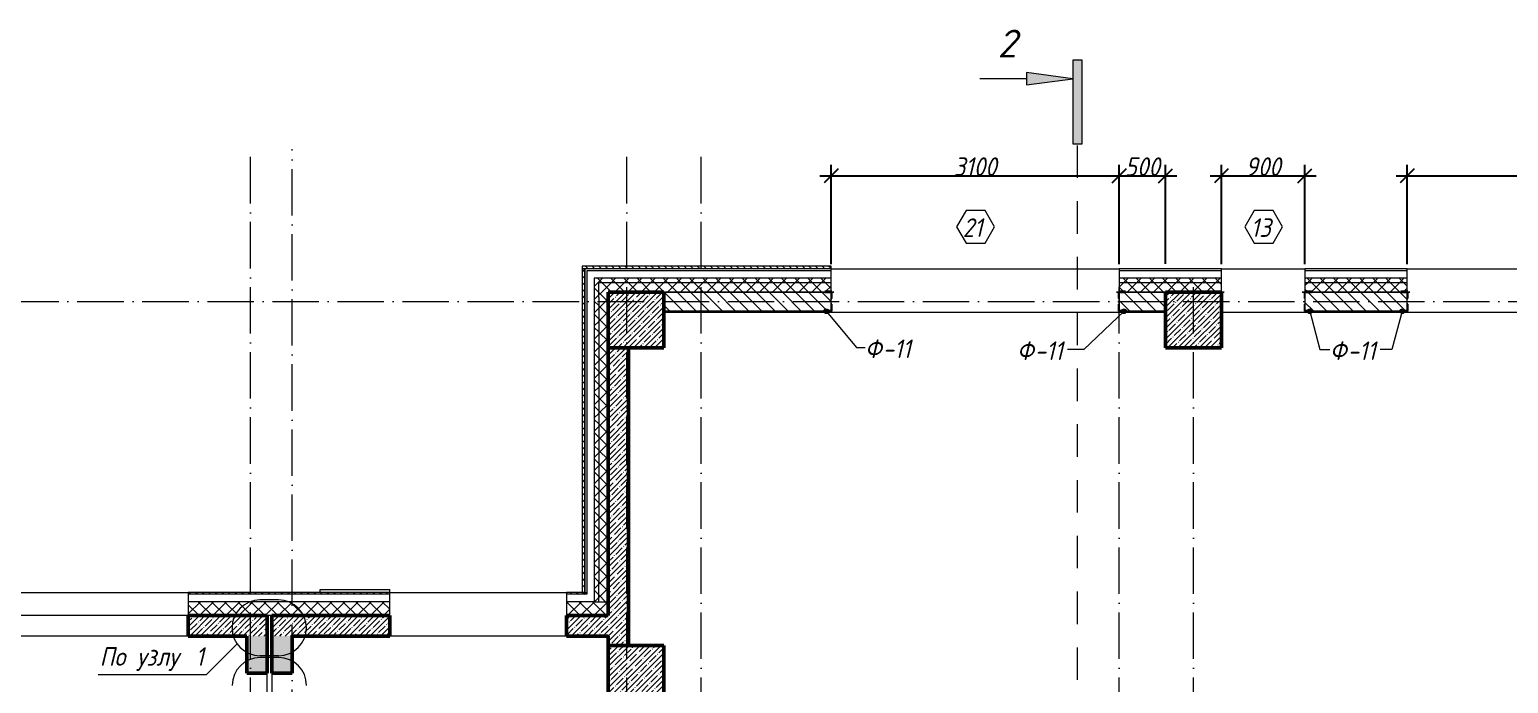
# Model space of a CAD drawing. Header units: millimetres. Extents: x -6064 to 178764, y -5836 to 29924.
# Drawn here: x 35932 to 51850, y 22891 to 29924 of the extents above; entities that cross this region are included whole.
import ezdxf

# ---------------------------------------------------------------- set-up
doc = ezdxf.new("R2010")
doc.units = ezdxf.units.MM
doc.linetypes.add('01 Штриховая _4 мм_', pattern=[600, 350, -250])
doc.linetypes.add('50_200_ШТРИХ_1Т_ш5_п1_п1_', pattern=[700, 500, -100, 0, -100])
doc.layers.add('A-ANNO-DIMS', color=7, linetype='Continuous')
for name, color, linetype, lineweight in [('A-DETL', 7, 'Continuous', 9), ('A-DETL-1', 7, 'Continuous', 50), ('A-DETL-2', 7, 'Continuous', 5), ('A-DETL-GENF-2', 7, 'Continuous', 5), ('A-FLOR', 7, 'Continuous', 9), ('A-GENM-1', 7, 'Continuous', 25), ('A-GENM-IDEN', 7, 'Continuous', 9), ('A-GLAZ-IDEN', 7, 'Continuous', 9), ('A-WALL', 7, 'Continuous', 5), ('A-WALL-3', 7, 'Continuous', 50), ('A-WALL-4', 7, 'Continuous', 9), ('A-WALL-FNSH-1', 7, 'Continuous', 9), ('A-WALL-PATT-1', 7, 'Continuous', 5), ('G-ANNO-SYMB-1', 7, '01 Штриховая _4 мм_', 9), ('G-ANNO-TEXT', 7, 'Continuous', 9), ('I-WALL', 7, 'Continuous', 5), ('I-WALL-1', 7, 'Continuous', 9), ('S-COLS', 7, 'Continuous', 9), ('S-COLS-1', 7, 'Continuous', 5), ('S-COLS-2', 7, 'Continuous', 50), ('Оси-1', 7, '50_200_ШТРИХ_1Т_ш5_п1_п1_', 9)]:
    doc.layers.add(name, color=color, linetype=linetype, lineweight=lineweight)
doc.layers.add('A-WALL-1', color=7, linetype='Continuous', lineweight=13, true_color=0xce0000)
doc.layers.add('A-WALL-PATT-2', color=7, linetype='Continuous', lineweight=5, true_color=0xce0000)
doc.styles.add('ISOCPEUR_I_1', font='isocpeui.ttf', dxfattribs={"height": 300})
doc.styles.add('ISOCPEUR_I_2', font='isocpeui.ttf', dxfattribs={"width": 0.9, "height": 200})
doc.dimstyles.new('ISO-2_0_0_9К_СРЕДНИЙ_2', dxfattribs={"dimscale": 304.8, "dimtxt": 199.196235, "dimasz": 0.492126, "dimexe": 0.393701, "dimexo": 0, "dimgap": 0, "dimtad": 1, "dimdec": 0, "dimzin": 0, "dimdsep": 46, "dimtxsty": 'ISOCPEUR_I_2', "dimblk1": 'OBLIQUE', "dimblk2": 'OBLIQUE', "dimsah": 1, "dimcen": 0.09, "dimdle": 0.393701, "dimazin": 0, "dimtfac": 1, "dimtdec": 4, "dimtix": 1, "dimtmove": 0, "dimatfit": 3, "dimfxl": 1, "dimtvp": 1, "dimtolj": 1, "dimtzin": 0, "dimarcsym": 2})
doc.dimstyles.new('ISO-2_0_0_9К_СРЕДНИЙ_ФОН_1', dxfattribs={"dimscale": 304.8, "dimtxt": 199.196235, "dimasz": 0.492126, "dimexe": 0.393701, "dimexo": 0, "dimgap": 0.164042, "dimtad": 1, "dimdec": 0, "dimdsep": 46, "dimtxsty": 'ISOCPEUR_I_2', "dimblk1": 'OBLIQUE', "dimblk2": 'OBLIQUE', "dimsah": 1, "dimcen": 0.09, "dimdle": 0.393701, "dimazin": 0, "dimtfac": 1, "dimtdec": 4, "dimtix": 1, "dimtmove": 0, "dimatfit": 3, "dimfxl": 1, "dimtvp": 1, "dimtfill": 1, "dimtolj": 1, "dimtzin": 0, "dimarcsym": 2})
pattern_1 = [(45, (0, 0), (-57.02463, 57.02463), []), (45, (57.025, 0), (-57.02463, 57.02463), [100.806, -20.161, 3.353, -16.808])]
pattern_2 = [(135, (0, 0), (-35.35534, -35.35534), [])]
pattern_3 = [(45, (0, 0), (-70.71068, 70.71068), []), (135, (0, 0), (-70.71068, -70.71068), [])]
pattern_4 = [(135, (0, 0), (-70.71068, -70.71068), [])]

# ---------------------------------------------------------------- blocks, each defined once
blk = doc.blocks.new('Колонна_Несущая_Прямоугольное сечение - 600х600-V20-АР1_1_Кладочный план 2 этажа')
at = {"layer": 'S-COLS-1'}
h = blk.add_hatch(dxfattribs=at)
h.set_pattern_fill('FP_30', color=256, style=0, pattern_type=2)
h.set_pattern_definition([(45, (-42460, -23000), (-57.02463, 57.02463), []), (45, (-42402.975, -23000), (-57.02463, 57.02463), [100.806, -20.161, 3.353, -16.808])])
h.paths.add_polyline_path([(-300, -300), (300, -300), (300, 300), (-300, 300)], flags=0)
at = {"layer": 'S-COLS-2'}
for p, q in [((300, 300), (-300, 300)), ((-300, 300), (-300, -300)), ((300, -300), (300, 300)), ((-300, -300), (300, -300))]:
    blk.add_line(p, q, dxfattribs=at)
blk = doc.blocks.new('Фахверк_СКБ_Уголок - Ф-11_200х2500 h-28441216-АР1_1_Кладочный план 2 этажа')
at = {"layer": 'A-GENM-1'}
for p, q in [((200, 156), (125, 156)), ((125, 156), (125, 81)), ((125, 81), (131, 81)), ((131, 19), (125, 19)), ((125, 19), (125, -56)), ((131, 81), (131, 150)), ((131, 150), (200, 150)), ((131, -50), (131, 19)), ((200, 150), (200, 156)), ((125, -56), (200, -56)), ((200, -50), (131, -50)), ((200, -56), (200, -50))]:
    blk.add_line(p, q, dxfattribs=at)
blk = doc.blocks.new('Колонна_Несущая_Прямоугольное сечение - 600х600-30049897-АР1_1_Кладочный план 2 этажа')
at = {"layer": 'S-COLS-1'}
h = blk.add_hatch(dxfattribs=at)
h.set_pattern_fill('FP_65', color=256, style=0, pattern_type=2)
h.set_pattern_definition([(45, (-42460, -26800), (-57.02463, 57.02463), []), (45, (-42402.975, -26800), (-57.02463, 57.02463), [100.806, -20.161, 3.353, -16.808])])
h.paths.add_polyline_path([(-300, -300), (300, -300), (300, 300), (-300, 300), (-300, 73)], flags=0)
at = {"layer": 'S-COLS-2'}
for p, q in [((300, 300), (-300, 300)), ((-300, 300), (-300, -300)), ((300, -300), (300, 300)), ((-300, -300), (300, -300))]:
    blk.add_line(p, q, dxfattribs=at)
blk = doc.blocks.new('Колонна_Несущая_Прямоугольное сечение - 600х600-V79-АР1_1_Кладочный план 2 этажа')
at = {"layer": 'S-COLS-1'}
h = blk.add_hatch(dxfattribs=at)
h.set_pattern_fill('FP_68', color=256, style=0, pattern_type=2)
h.set_pattern_definition([(45, (-48460, -26800), (-57.02463, 57.02463), []), (45, (-48402.975, -26800), (-57.02463, 57.02463), [100.806, -20.161, 3.353, -16.808])])
h.paths.add_polyline_path([(-300, -300), (300, -300), (300, 300), (-300, 300)], flags=0)
at = {"layer": 'S-COLS-2'}
for p, q in [((300, 300), (-300, 300)), ((-300, 300), (-300, -300)), ((300, -300), (300, 300)), ((-300, -300), (300, -300))]:
    blk.add_line(p, q, dxfattribs=at)
blk = doc.blocks.new('Разрез - Заголовок разреза-10218885-АР1_1_Кладочный план 2 этажа')
at = {"layer": 'G-ANNO-SYMB-1'}
for points in [[(0, 0.5), (0, -0.5), (-9, -0.5), (-9, 0.5)], [(-6.34, -5.5), (-7.66, -5.5), (-7, -0.5)]]:
    blk.add_hatch(color=256, dxfattribs=at).paths.add_polyline_path(points, flags=0)
for p, q in [((0, 0.5), (-9, 0.5)), ((-9, 0.5), (-9, -0.5)), ((0, -0.5), (0, 0.5)), ((-9, -0.5), (0, -0.5)), ((-7, -0.5), (-7.66, -5.5)), ((-6.34, -5.5), (-7, -0.5)), ((-7.66, -5.5), (-6.34, -5.5)), ((-7, -5.5), (-7, -10.5))]:
    blk.add_line(p, q, dxfattribs=at)
blk = doc.blocks.new('_Oblique')
at = {"color": 0, "linetype": 'ByBlock', "lineweight": -2}
blk.add_line((-0.5, -0.5), (0.5, 0.5), dxfattribs=at)
blk = doc.blocks.new('DIMBLOCK63-АР1_1_Кладочный план 2 этажа')
at = {"layer": 'A-ANNO-DIMS', "color": 0, "lineweight": -2, "transparency": 16777216}
for p, q in [((44440, 28350), (47780, 28350)), ((44560, 27400), (44560, 28470)), ((47660, 27400), (47660, 28470))]:
    blk.add_line(p, q, dxfattribs=at)
at = {"layer": 'Defpoints', "color": 0, "transparency": 16777216}
for p in [(47660, 28350), (44560, 27400), (47660, 27400)]:
    blk.add_point(p, dxfattribs=at)
at = {"layer": 'A-ANNO-DIMS', "color": 0, "lineweight": -2, "transparency": 16777216, "xscale": 150, "yscale": 150, "zscale": 150, "rotation": 180}
blk.add_blockref('_Oblique', (44560, 28350), dxfattribs=at)
at = {"layer": 'A-ANNO-DIMS', "color": 0, "lineweight": -2, "transparency": 16777216, "xscale": 150, "yscale": 150, "zscale": 150}
blk.add_blockref('_Oblique', (47660, 28350), dxfattribs=at)
at = {"layer": 'A-ANNO-DIMS', "color": 0, "transparency": 16777216, "insert": (46110, 28450), "char_height": 200, "width": 560.81, "attachment_point": 5, "style": 'ISOCPEUR_I_2'}
blk.add_mtext('\\A1;3100', dxfattribs=at)
blk = doc.blocks.new('DIMBLOCK64-АР1_1_Кладочный план 2 этажа')
at = {"layer": 'A-ANNO-DIMS', "color": 0, "lineweight": -2, "transparency": 16777216}
for p, q in [((47540, 28350), (48280, 28350)), ((47660, 27400), (47660, 28470)), ((48160, 27403), (48160, 28470))]:
    blk.add_line(p, q, dxfattribs=at)
at = {"layer": 'Defpoints', "color": 0, "transparency": 16777216}
for p in [(48160, 28350), (47660, 27400), (48160, 27403)]:
    blk.add_point(p, dxfattribs=at)
at = {"layer": 'A-ANNO-DIMS', "color": 0, "lineweight": -2, "transparency": 16777216, "xscale": 150, "yscale": 150, "zscale": 150, "rotation": 180}
blk.add_blockref('_Oblique', (47660, 28350), dxfattribs=at)
at = {"layer": 'A-ANNO-DIMS', "color": 0, "lineweight": -2, "transparency": 16777216, "xscale": 150, "yscale": 150, "zscale": 150}
blk.add_blockref('_Oblique', (48160, 28350), dxfattribs=at)
at = {"layer": 'A-ANNO-DIMS', "color": 0, "transparency": 16777216, "insert": (47910, 28450), "char_height": 200, "width": 455.09, "attachment_point": 5, "style": 'ISOCPEUR_I_2'}
blk.add_mtext('\\A1;500', dxfattribs=at)
blk = doc.blocks.new('DIMBLOCK280-АР1_1_Кладочный план 2 этажа')
at = {"layer": 'A-ANNO-DIMS', "color": 0, "lineweight": -2, "transparency": 16777216}
for p, q in [((48640, 28350), (49780, 28350)), ((48760, 27400), (48760, 28470)), ((49660, 27400), (49660, 28470))]:
    blk.add_line(p, q, dxfattribs=at)
at = {"layer": 'Defpoints', "color": 0, "transparency": 16777216}
for p in [(49660, 28350), (48760, 27400), (49660, 27400)]:
    blk.add_point(p, dxfattribs=at)
at = {"layer": 'A-ANNO-DIMS', "color": 0, "lineweight": -2, "transparency": 16777216, "xscale": 150, "yscale": 150, "zscale": 150, "rotation": 180}
blk.add_blockref('_Oblique', (48760, 28350), dxfattribs=at)
at = {"layer": 'A-ANNO-DIMS', "color": 0, "lineweight": -2, "transparency": 16777216, "xscale": 150, "yscale": 150, "zscale": 150}
blk.add_blockref('_Oblique', (49660, 28350), dxfattribs=at)
at = {"layer": 'A-ANNO-DIMS', "color": 0, "transparency": 16777216, "insert": (49210, 28450), "char_height": 200, "width": 455.09, "attachment_point": 5, "style": 'ISOCPEUR_I_2'}
blk.add_mtext('\\A1;900', dxfattribs=at)
blk = doc.blocks.new('DIMBLOCK281-АР1_1_Кладочный план 2 этажа')
at = {"layer": 'A-ANNO-DIMS', "color": 0, "lineweight": -2, "transparency": 16777216}
for p, q in [((50640, 28350), (53980, 28350)), ((50760, 27400), (50760, 28470)), ((53860, 27400), (53860, 28470))]:
    blk.add_line(p, q, dxfattribs=at)
at = {"layer": 'Defpoints', "color": 0, "transparency": 16777216}
for p in [(53860, 28350), (50760, 27400), (53860, 27400)]:
    blk.add_point(p, dxfattribs=at)
at = {"layer": 'A-ANNO-DIMS', "color": 0, "lineweight": -2, "transparency": 16777216, "xscale": 150, "yscale": 150, "zscale": 150, "rotation": 180}
blk.add_blockref('_Oblique', (50760, 28350), dxfattribs=at)
at = {"layer": 'A-ANNO-DIMS', "color": 0, "lineweight": -2, "transparency": 16777216, "xscale": 150, "yscale": 150, "zscale": 150}
blk.add_blockref('_Oblique', (53860, 28350), dxfattribs=at)
at = {"layer": 'A-ANNO-DIMS', "color": 0, "transparency": 16777216, "insert": (52310, 28500), "char_height": 200, "width": 560.81, "attachment_point": 5, "style": 'ISOCPEUR_I_2', "bg_fill": 3, "box_fill_scale": 1.1, "bg_fill_color": 256, "bg_fill_true_color": 13158600, "bg_fill_transparency": 0}
blk.add_mtext('\\A1;3100', dxfattribs=at)
blk = doc.blocks.new('AAR_СКБ_Марка_Окна_Перемычка и проем - Марка проема-25443838-АР1_1_Кладочный план 2 этажа')
at = {"layer": 'A-GLAZ-IDEN'}
for p, q in [((-0.97, -0.98), (-1.99, -2.75)), ((1.07, -0.98), (-0.97, -0.98)), ((2.09, -2.75), (1.07, -0.98)), ((-1.99, -2.75), (-0.97, -4.51)), ((1.07, -4.51), (2.09, -2.75)), ((-0.97, -4.51), (1.07, -4.51))]:
    blk.add_line(p, q, dxfattribs=at)

msp = doc.modelspace()

# ---------------------------------------------------------------- hatches: boundary and pattern name
at = {"layer": 'A-DETL-GENF-2'}
h = msp.add_hatch(dxfattribs=at)
h.set_pattern_fill('FP_11', color=256, style=0, pattern_type=2)
h.set_pattern_definition(pattern_3)
h.paths.add_polyline_path([(42010, 27040.5), (42060, 27040.5), (42060, 27250), (42010, 27250)], flags=0)
h = msp.add_hatch(dxfattribs=at)
h.set_pattern_fill('FP_11', color=256, style=0, pattern_type=2)
h.set_pattern_definition(pattern_3)
h.paths.add_polyline_path([(42060, 23770), (42060, 23979.5), (42010, 23979.5), (42010, 23770)], flags=0)
h = msp.add_hatch(dxfattribs=at)
h.set_pattern_fill('FP_11', color=256, style=0, pattern_type=2)
h.set_pattern_definition(pattern_3)
h.paths.add_polyline_path([(42160, 23770), (42160, 23979.5), (42060, 23979.5), (42060, 23770)], flags=0)
at = {"layer": 'A-GENM-IDEN'}
h = msp.add_hatch(color=256, dxfattribs=at)
edge = h.paths.add_edge_path(flags=0)
edge.add_arc((44507.7, 26894), 25, 0, 360)
h = msp.add_hatch(color=256, dxfattribs=at)
edge = h.paths.add_edge_path(flags=0)
edge.add_arc((47712.3, 26894), 25, 0, 360)
h = msp.add_hatch(color=256, dxfattribs=at)
edge = h.paths.add_edge_path(flags=0)
edge.add_arc((49712.6, 26894), 25, 0, 360)
h = msp.add_hatch(color=256, dxfattribs=at)
edge = h.paths.add_edge_path(flags=0)
edge.add_arc((50707.9, 26894), 25, 0, 360)
at = {"layer": 'A-WALL-PATT-1'}
h = msp.add_hatch(dxfattribs=at)
h.set_pattern_fill('FP_23', color=256, style=0, pattern_type=2)
h.set_pattern_definition(pattern_2)
h.paths.add_polyline_path([(44560, 27350), (44560, 27380), (41880, 27380), (41880, 27350), (44336.1, 27350)], flags=0)
h = msp.add_hatch(dxfattribs=at)
h.set_pattern_fill('FP_23', color=256, style=0, pattern_type=2)
h.set_pattern_definition(pattern_2)
h.paths.add_polyline_path([(41880, 23869.7), (41910, 23869.7), (41910, 27350), (41880, 27350), (41880, 25802.7)], flags=0)
h = msp.add_hatch(dxfattribs=at)
h.set_pattern_fill('FP_11', color=256, style=0, pattern_type=2)
h.set_pattern_definition(pattern_3)
h.paths.add_polyline_path([(93160, 27200), (93160, 27200.1), (93000.5, 27200.1), (93000.5, 27250), (80350, 27250), (80350, 27200), (93159.9, 27200)], flags=0)
h.paths.add_polyline_path([(77850, 27200), (77850, 27250), (76350, 27250), (76350, 27200), (76513.7, 27200)], flags=0)
h.paths.add_polyline_path([(70810, 27200), (70810, 27250), (68860, 27250), (68860, 27200)], flags=0)
h.paths.add_polyline_path([(72910, 27200), (74250, 27200), (74250, 27250), (72910, 27250)], flags=0)
h.paths.add_polyline_path([(49660.3, 27200), (50760.2, 27200), (50760.2, 27250), (49660.3, 27250)], flags=0)
h.paths.add_polyline_path([(61060, 27200), (61060, 27250), (59860, 27250), (59860, 27200)], flags=0)
h.paths.add_polyline_path([(64160, 27200), (65260, 27200), (65260, 27250), (64160, 27250)], flags=0)
h.paths.add_polyline_path([(66160, 27200), (67960, 27200), (67960, 27250), (66160, 27250)], flags=0)
h.paths.add_polyline_path([(55009.9, 27200), (55009.9, 27250), (53860.2, 27250), (53860.2, 27200)], flags=0)
h.paths.add_polyline_path([(55909.9, 27200), (57160, 27200), (57160, 27250), (55909.9, 27250)], flags=0)
h.paths.add_polyline_path([(48760.3, 27200), (48760.3, 27250), (47660, 27250), (47660, 27200)], flags=0)
h.paths.add_polyline_path([(44336.1, 27200), (44560, 27200), (44560, 27250), (42060, 27250), (42060, 27200), (42803.8, 27200)], flags=0)
h = msp.add_hatch(dxfattribs=at)
h.set_pattern_fill('FP_11', color=256, style=0, pattern_type=2)
h.set_pattern_definition(pattern_3)
h.paths.add_polyline_path([(93060, 27100), (93060, 27200), (80350, 27200), (80350, 27106), (80419, 27106), (80419, 27100), (92985.5, 27100)], flags=0)
h.paths.add_polyline_path([(77781, 27100), (77781, 27106), (77850, 27106), (77850, 27200), (76350, 27200), (76350, 27106), (76419, 27106), (76419, 27100), (77250, 27100)], flags=0)
h.paths.add_polyline_path([(74181, 27100), (74181, 27106), (74250, 27106), (74250, 27200), (72910, 27200), (72910, 27106), (72979, 27106), (72979, 27100), (74040, 27100)], flags=0)
h.paths.add_polyline_path([(66760, 27100), (67891, 27100), (67891, 27106), (67960, 27106), (67960, 27200), (66160, 27200), (66160, 27100)], flags=0)
h.paths.add_polyline_path([(64229, 27100), (65191, 27100), (65191, 27106), (65260, 27106), (65260, 27200), (64160, 27200), (64160, 27106), (64229, 27106)], flags=0)
h.paths.add_polyline_path([(70310, 27100), (70810, 27100), (70810, 27200), (68860, 27200), (68860, 27106), (68929, 27106), (68929, 27100)], flags=0)
h.paths.add_polyline_path([(55978.9, 27100), (57091, 27100), (57091, 27106), (57160, 27106), (57160, 27200), (55909.9, 27200), (55909.9, 27106), (55978.9, 27106)], flags=0)
h.paths.add_polyline_path([(60160, 27100), (60991, 27100), (60991, 27106), (61060, 27106), (61060, 27200), (59860, 27200), (59860, 27106), (59929, 27106), (59929, 27100)], flags=0)
h.paths.add_polyline_path([(54940.9, 27100), (54940.9, 27106), (55009.9, 27106), (55009.9, 27200), (53860.2, 27200), (53860.2, 27106), (53929.2, 27106), (53929.2, 27100), (54760, 27100)], flags=0)
h.paths.add_polyline_path([(42060, 27100), (44491, 27100), (44491, 27106), (44560, 27106), (44560, 27200), (42060, 27200)], flags=0)
h.paths.add_polyline_path([(48760.3, 27100), (48760, 27200), (47660, 27200), (47660, 27106), (47729, 27106), (47729, 27100), (48760, 27100)], flags=0)
h.paths.add_polyline_path([(50465.2, 27100), (50691.2, 27100), (50691.2, 27106), (50760.2, 27106), (50760.2, 27200), (49660.3, 27200), (49660.3, 27106), (49729.3, 27106), (49729.3, 27100)], flags=0)
h = msp.add_hatch(dxfattribs=at)
h.set_pattern_fill('FP_11', color=256, style=0, pattern_type=2)
h.set_pattern_definition(pattern_3)
h.paths.add_polyline_path([(42160, 23979.5), (42160, 27100), (42060, 27100), (42060, 23979.5), (42063.4, 23979.5)], flags=0)
h = msp.add_hatch(dxfattribs=at)
h.set_pattern_fill('FP_11', color=256, style=0, pattern_type=2)
h.set_pattern_definition(pattern_3)
h.paths.add_polyline_path([(42010, 23979.5), (42060, 23979.5), (42059.1, 27040.5), (42010, 27040.5), (42010, 25802.7)], flags=0)
h = msp.add_hatch(dxfattribs=at)
h.set_pattern_fill('FP_7', color=256, style=0, pattern_type=2)
h.set_pattern_definition(pattern_1)
h.paths.add_polyline_path([(42380, 23300), (42380, 26500), (42160, 26500), (42160, 23300)], flags=0)
h = msp.add_hatch(dxfattribs=at)
h.set_pattern_fill('FP_11', color=256, style=0, pattern_type=2)
h.set_pattern_definition(pattern_3)
h.paths.add_polyline_path([(33710, 23620), (34540.5, 23620), (34540.5, 23770), (33610, 23770), (33610, 23620)], flags=0)
h.paths.add_polyline_path([(42160, 23620), (42160, 23770), (41710, 23770), (41710, 23620)], flags=0)
h.paths.add_polyline_path([(38207, 23620), (39060, 23620), (39060, 23770), (37640.5, 23770), (37640.5, 23620)], flags=0)
h = msp.add_hatch(dxfattribs=at)
h.set_pattern_fill('FP_11', color=256, style=0, pattern_type=2)
h.set_pattern_definition(pattern_3)
h.paths.add_polyline_path([(39810, 23620), (39810, 23770), (39060, 23770), (39060, 23620)], flags=0)
h.paths.add_polyline_path([(33710, 23620), (33860, 23620), (33860, 23770), (33610, 23770), (33610, 23620)], flags=0)
h = msp.add_hatch(dxfattribs=at)
h.set_pattern_fill('FP_23', color=256, style=0, pattern_type=2)
h.set_pattern_definition(pattern_2)
h.paths.add_polyline_path([(41930, 23850), (41930, 23870), (41710, 23870), (41710, 23850)], flags=0)
h.paths.add_polyline_path([(37640.5, 23850), (39060, 23850), (39060, 23870), (37640.5, 23870)], flags=0)
h.paths.add_polyline_path([(33993.3, 23850), (34540.5, 23850), (34540.5, 23870), (33840, 23870), (33840, 23850), (33860, 23850)], flags=0)
h = msp.add_hatch(dxfattribs=at)
h.set_pattern_fill('FP_23', color=256, style=0, pattern_type=2)
h.set_pattern_definition(pattern_2)
h.paths.add_polyline_path([(39810, 23850), (39810, 23870), (39060, 23870), (39060, 23850)], flags=0)
h.paths.add_polyline_path([(33840, 23850), (33860, 23850), (33860, 23870), (33840, 23870)], flags=0)
h = msp.add_hatch(dxfattribs=at)
h.set_pattern_fill('FP_7', color=256, style=0, pattern_type=2)
h.set_pattern_definition(pattern_1)
h.paths.add_polyline_path([(38490, 23400), (38490, 23620), (37640.5, 23620), (37640.5, 23400), (38270, 23400)], flags=0)
h.paths.add_polyline_path([(33610, 23400), (34540.5, 23400), (34540.5, 23620), (33610, 23620)], flags=0)
h = msp.add_hatch(dxfattribs=at)
h.set_pattern_fill('FP_7', color=256, style=0, pattern_type=2)
h.set_pattern_definition(pattern_1)
h.paths.add_polyline_path([(42160, 23400), (42160, 23620), (41710, 23620), (41710, 23400)], flags=0)
h.paths.add_polyline_path([(38540, 23400), (39810, 23400), (39810, 23620), (38540, 23620)], flags=0)
h = msp.add_hatch(dxfattribs=at)
h.set_pattern_fill('FP_7', color=256, style=0, pattern_type=2)
h.set_pattern_definition(pattern_1)
h.paths.add_polyline_path([(38490, 13600), (38490, 21550), (38270, 21550), (38270, 13600)], flags=0)
h.paths.add_polyline_path([(38490, 23000), (38490, 23400), (38270, 23400), (38270, 23000)], flags=0)
h = msp.add_hatch(dxfattribs=at)
h.set_pattern_fill('FP_7', color=256, style=0, pattern_type=2)
h.set_pattern_definition(pattern_1)
h.paths.add_polyline_path([(38760, 10230), (38760, 11200), (38540, 11200), (38540, 10230)], flags=0)
h.paths.add_polyline_path([(38540, 13600), (38760, 13600), (38760, 21550), (38540, 21550), (38540, 17238.8)], flags=0)
h.paths.add_polyline_path([(38760, 23000), (38760, 23400), (38540, 23400), (38540, 23000)], flags=0)
at = {"layer": 'A-WALL-PATT-2'}
h = msp.add_hatch(dxfattribs=at)
h.set_pattern_fill('FP_22', color=256, style=0, pattern_type=2)
h.set_pattern_definition(pattern_4)
h.paths.add_polyline_path([(48160, 26900), (48160, 27100), (47660, 27100), (47660, 26900), (47729, 26900)], flags=0)
h.paths.add_polyline_path([(42803.8, 26900), (44560, 26900), (44560, 27100), (42760, 27100), (42760, 26900)], flags=0)
h = msp.add_hatch(dxfattribs=at)
h.set_pattern_fill('FP_22', color=256, style=0, pattern_type=2)
h.set_pattern_definition(pattern_4)
h.paths.add_polyline_path([(48760, 26900), (48760.3, 26900), (48760, 27100)], flags=0)
h.paths.add_polyline_path([(49660.3, 26900), (50760.2, 26900), (50760.2, 27100), (49660.3, 27100), (49660.3, 26969)], flags=0)
h.paths.add_polyline_path([(54160, 26900), (54160, 27100), (53860.2, 27100), (53860.2, 26900), (53929.2, 26900)], flags=0)

# ---------------------------------------------------------------- linework, layer by layer
at = {"layer": 'A-DETL'}
for p, q in [((42010, 27250), (42010, 27040.5)), ((42060, 27250), (42010, 27250)), ((44560, 27250), (42060, 27250)), ((48760.3, 27250), (47660, 27250)), ((50760.2, 27250), (49660.3, 27250)), ((42010, 27040.5), (42010, 23979.5)), ((42010, 23979.5), (42010, 23770)), ((42010, 23770), (42060, 23770)), ((42060, 23770), (42160, 23770))]:
    msp.add_line(p, q, dxfattribs=at)
at = {"layer": 'A-DETL-1'}
msp.add_line((42160, 23770), (42160, 23979.5), dxfattribs=at)
at = {"layer": 'A-DETL-2'}
for p, q in [((42060, 27040.5), (42060, 27200)), ((42060, 23770), (42060, 23979.5)), ((38612.2, 23788.8), (38412.2, 23788.8)), ((37831.6, 22983), (38166.6, 23318)), ((38612.2, 23188.8), (38412.2, 23188.8)), ((38613.6, 23169.1), (38413.6, 23169.1)), ((37831.6, 22983), (36671.6, 22983))]:
    msp.add_line(p, q, dxfattribs=at)
for centre, start, end in [((38412.2, 23488.8), 90, 180), ((38612.2, 23488.8), 0, 90), ((38412.2, 23488.8), 180, 270), ((38612.2, 23488.8), 270, 0), ((38413.6, 22869.1), 90, 180), ((38613.6, 22869.1), 0, 90)]:
    msp.add_arc(centre, 300, start, end, dxfattribs=at)
at = {"layer": 'A-FLOR'}
for p, q in [((38490.2, 10310), (38490.2, 23620)), ((38540, 23000), (38540, 21550))]:
    msp.add_line(p, q, dxfattribs=at)
at = {"layer": 'A-GENM-IDEN'}
for p, q in [((44507.7, 26894), (44832.3, 26503.2)), ((47712.3, 26894), (47279, 26482.1)), ((49712.6, 26894), (49820.5, 26482.1)), ((50707.9, 26894), (50594, 26482.1)), ((44832.3, 26503.2), (44924.6, 26503.2)), ((47279, 26482.1), (47103.1, 26482.1)), ((49820.5, 26482.1), (49928.4, 26482.1)), ((50594, 26482.1), (50470.6, 26482.1))]:
    msp.add_line(p, q, dxfattribs=at)
for centre in [(44507.7, 26894), (47712.3, 26894), (49712.6, 26894), (50707.9, 26894)]:
    msp.add_circle(centre, 25, dxfattribs=at)
at = {"layer": 'A-WALL'}
for p, q in [((41930, 27330), (41930, 23850)), ((44560, 27330), (41930, 27330)), ((48760.3, 27330), (47660, 27330)), ((50760.2, 27330), (49660.3, 27330)), ((44560, 27200), (42060, 27200)), ((48760.3, 27200), (47660, 27200)), ((50760.2, 27200), (49660.3, 27200)), ((42060, 27040.5), (42060, 23979.5)), ((41910, 23870), (41930, 23870))]:
    msp.add_line(p, q, dxfattribs=at)
at = {"layer": 'A-WALL-1'}
for p, q in [((44491, 27100), (42760, 27100)), ((48160, 27100), (47729, 27100)), ((48760.3, 27100), (48760, 27100)), ((48760.3, 26900), (48760.3, 27100)), ((50691.2, 27100), (49729.3, 27100)), ((44560, 26969), (44560, 27031)), ((47660, 27031), (47660, 26969)), ((49660.3, 27031), (49660.3, 26969)), ((50760.2, 26969), (50760.2, 27031)), ((42760, 26900), (44491, 26900)), ((47729, 26900), (48160, 26900)), ((48760, 26900), (48760.3, 26900)), ((49729.3, 26900), (50691.2, 26900))]:
    msp.add_line(p, q, dxfattribs=at)
at = {"layer": 'A-WALL-3'}
for p, q in [((42160, 26500), (42160, 23979.5)), ((42380, 23300), (42380, 26500)), ((42160, 23770), (42160, 23620)), ((37640.5, 23620), (37640.5, 23400)), ((38490, 23620), (37640.5, 23620)), ((38490, 23000), (38490, 23620)), ((39810, 23620), (38540, 23620)), ((38540, 23620), (38540, 23400)), ((39810, 23400), (39810, 23620)), ((41710, 23620), (41710, 23400)), ((42160, 23620), (41710, 23620)), ((37640.5, 23400), (38270, 23400)), ((38270, 23400), (38270, 23000)), ((38540, 23400), (38540, 23000)), ((38760, 23000), (38760, 23400)), ((38760, 23400), (39810, 23400)), ((41710, 23400), (42160, 23400)), ((42160, 23400), (42160, 23300)), ((38270, 23000), (38490, 23000)), ((38540, 23000), (38760, 23000))]:
    msp.add_line(p, q, dxfattribs=at)
at = {"layer": 'A-WALL-4'}
for p, q in [((44560, 27350), (47660, 27350)), ((44560, 27106), (44560, 27330)), ((47660, 27330), (47660, 27106)), ((48760.3, 27350), (49660.3, 27350)), ((48760.3, 27100), (48760.3, 27330)), ((49660.3, 27330), (49660.3, 27106)), ((50760.2, 27350), (53860.2, 27350)), ((50760.2, 27106), (50760.2, 27330)), ((42760, 27100), (44491, 27100)), ((44590, 27100), (44566, 27100)), ((47654, 27100), (47630, 27100)), ((47729, 27100), (48160, 27100)), ((48790.3, 27100), (48760.3, 27100)), ((49654.3, 27100), (49630.3, 27100)), ((49729.3, 27100), (50691.2, 27100)), ((50790.2, 27100), (50766.2, 27100)), ((34540.5, 23870), (37640.5, 23870)), ((37640.5, 23850), (37640.5, 23620)), ((39810, 23850), (37640.5, 23850)), ((39810, 23770), (37640.5, 23770)), ((39810, 23870), (41710, 23870)), ((39810, 23620), (39810, 23850)), ((41710, 23850), (41710, 23620)), ((41930, 23850), (41710, 23850)), ((42010, 23770), (41710, 23770)), ((39810, 23620), (34540.5, 23620))]:
    msp.add_line(p, q, dxfattribs=at)
at = {"layer": 'A-WALL-FNSH-1'}
for p, q in [((44560, 27380), (41880, 27380)), ((41880, 27380), (41880, 23869.7)), ((44560, 27350), (44560, 27380)), ((44560, 27350), (41880, 27350)), ((41910, 27350), (41910, 23870)), ((44560, 27350), (41910, 27350)), ((41910, 23869.7), (41910, 27350)), ((44560, 27330), (44560, 27350)), ((48760.3, 27350), (47660, 27350)), ((47660, 27350), (47660, 27330)), ((48760.3, 27330), (48760.3, 27350)), ((50760.2, 27350), (49660.3, 27350)), ((49660.3, 27350), (49660.3, 27330)), ((50760.2, 27330), (50760.2, 27350)), ((39810, 23870), (37640.5, 23870)), ((37640.5, 23870), (37640.5, 23850)), ((39810, 23850), (39810, 23870)), ((41910, 23870), (41710, 23870)), ((41710, 23870), (41710, 23850)), ((41880, 23869.7), (41910, 23869.7))]:
    msp.add_line(p, q, dxfattribs=at)
at = {"layer": 'G-ANNO-SYMB-1'}
msp.add_line((47211.2, -4671.2), (47211.2, 28695.7), dxfattribs=at)
at = {"layer": 'I-WALL'}
for p, q in [((44566, 27100), (44590, 27100)), ((47630, 27100), (47654, 27100)), ((48760.3, 27100), (48790.3, 27100)), ((49630.3, 27100), (49654.3, 27100)), ((50766.2, 27100), (50790.2, 27100)), ((48160, 26880), (42760, 26880)), ((54160, 26880), (48760, 26880)), ((37640.5, 23400), (34540.5, 23400)), ((41710, 23400), (39810, 23400))]:
    msp.add_line(p, q, dxfattribs=at)
at = {"layer": 'I-WALL-1'}
for p, q in [((39060, 23900), (39810, 23900)), ((39060, 23870), (39060, 23900)), ((39810, 23870), (39810, 23900))]:
    msp.add_line(p, q, dxfattribs=at)
at = {"layer": 'Оси-1'}
for p, q in [((38310, -4150), (38310, 28636.9)), ((38760, -2880), (38760, 28636.9)), ((42360, -4150), (42360, 28636.9)), ((43160, -4150), (43160, 28636.9)), ((47660, -4150), (47660, 27223.8)), ((48460, -4150), (48460, 27223.8)), ((-4160, 27000), (125951.6, 27000))]:
    msp.add_line(p, q, dxfattribs=at)

# ---------------------------------------------------------------- block references
at = {"layer": 'A-GENM-1', "rotation": 180}
for p in [(44691, 27050), (50891.2, 27050)]:
    msp.add_blockref('Фахверк_СКБ_Уголок - Ф-11_200х2500 h-28441216-АР1_1_Кладочный план 2 этажа', p, dxfattribs=at)
at = {"layer": 'A-GENM-1'}
for p in [(47529, 26950), (49529.3, 26950)]:
    msp.add_blockref('Фахверк_СКБ_Уголок - Ф-11_200х2500 h-28441216-АР1_1_Кладочный план 2 этажа', p, dxfattribs=at)
at = {"layer": 'A-GLAZ-IDEN', "xscale": 99.99999999999993, "yscale": 99.99999999999993, "zscale": 99.99999999999993}
for p in [(46110, 28076.4), (49210.3, 28076.4)]:
    msp.add_blockref('AAR_СКБ_Марка_Окна_Перемычка и проем - Марка проема-25443838-АР1_1_Кладочный план 2 этажа', p, dxfattribs=at)
at = {"layer": 'G-ANNO-SYMB-1', "xscale": 99.99999999999993, "yscale": 99.99999999999993, "zscale": 99.99999999999993, "rotation": 269.9999999999998}
msp.add_blockref('Разрез - Заголовок разреза-10218885-АР1_1_Кладочный план 2 этажа', (47211.2, 28695.7), dxfattribs=at)
at = {"layer": 'S-COLS'}
for name, p in [('Колонна_Несущая_Прямоугольное сечение - 600х600-30049897-АР1_1_Кладочный план 2 этажа', (42460, 26800)), ('Колонна_Несущая_Прямоугольное сечение - 600х600-V79-АР1_1_Кладочный план 2 этажа', (48460, 26800)), ('Колонна_Несущая_Прямоугольное сечение - 600х600-V20-АР1_1_Кладочный план 2 этажа', (42460, 23000))]:
    msp.add_blockref(name, p, dxfattribs=at)

# ---------------------------------------------------------------- texts
at = {"layer": 'A-GENM-IDEN', "char_height": 200, "attachment_point": 1, "style": 'ISOCPEUR_I_2'}
for s, insert, width in [('\\fISOCPEUR|b0|i1|c204|p34|;\\W.9;Ф', (44924.6, 26590.8), 230.886), ('-11', (45115.1, 26590.8), 389.62), ('\\fISOCPEUR|b0|i1|c204|p34|;\\W.9;Ф', (46560.9, 26569.7), 230.886), ('-11', (46751.4, 26569.7), 389.62), ('\\fISOCPEUR|b0|i1|c204|p34|;\\W.9;Ф', (49928.4, 26569.7), 230.886), ('\\fISOCPEUR|b0|i1|c204|p34|;\\W.9;Ф', (49928.4, 26569.7), 230.886), ('-11', (50118.9, 26569.7), 389.62), ('-11', (50118.9, 26569.7), 389.62)]:
    msp.add_mtext(s, dxfattribs=dict(at, insert=insert, width=width))
at = {"layer": 'A-GLAZ-IDEN', "char_height": 200, "width": 274.177, "attachment_point": 1, "style": 'ISOCPEUR_I_2'}
for s, insert in [('21', (45976.1, 27893.8)), ('13', (49076.4, 27893.8))]:
    msp.add_mtext(s, dxfattribs=dict(at, insert=insert))
at = {"layer": 'G-ANNO-SYMB-1', "insert": (46350.6, 29924.3), "char_height": 300, "width": 256.54, "attachment_point": 1, "style": 'ISOCPEUR_I_1'}
msp.add_mtext('\\fISOCPEUR|b0|i1|c204|p34|;2', dxfattribs=at)
at = {"layer": 'G-ANNO-TEXT', "char_height": 200, "attachment_point": 1, "style": 'ISOCPEUR_I_2'}
for s, insert, width in [('По', (36687.5, 23280.5), 346.329), ('\\fISOCPEUR|b0|i1|c204|p34|;\\W.9; ', (36973.2, 23280.5), 137.089), ('узлу', (37086.4, 23280.5), 627.721), (' 1', (37604.3, 23280.5), 252.532)]:
    msp.add_mtext(s, dxfattribs=dict(at, insert=insert, width=width))

# ---------------------------------------------------------------- dimensions: what is measured, and where the dimension line sits
at = {"layer": 'A-ANNO-DIMS'}
for base, p1, p2, override, picture, middle in [((47660, 28350), (44560, 27400), (47660, 27400), {"dimpost": '<>', "dimfxl": 3100}, 'DIMBLOCK63-АР1_1_Кладочный план 2 этажа', (46110, 28450)), ((48160, 28350), (47660, 27400), (48160, 27403), {"dimpost": '<>', "dimfxl": 500.009272}, 'DIMBLOCK64-АР1_1_Кладочный план 2 этажа', (47910, 28450)), ((49660.3, 28350), (48760.3, 27400), (49660.3, 27400), {"dimpost": '<>', "dimfxl": 900}, 'DIMBLOCK280-АР1_1_Кладочный план 2 этажа', (49210.3, 28450))]:
    dim = msp.add_linear_dim(base=base, p1=p1, p2=p2, dimstyle='ISO-2_0_0_9К_СРЕДНИЙ_2', override=override, dxfattribs=at)
    dim.commit()
    dim.dimension.update_dxf_attribs({"geometry": picture, "text_midpoint": middle})

# ---------------------------------------------------------------- next in the draw order: dimensions: what is measured, and where the dimension line sits
dim = msp.add_linear_dim(base=(53860.2, 28350), p1=(50760.2, 27400), p2=(53860.2, 27400), angle=0, dimstyle='ISO-2_0_0_9К_СРЕДНИЙ_ФОН_1', override={"dimpost": '<>', "dimfxl": 3100}, dxfattribs=at)
dim.commit()
dim.dimension.update_dxf_attribs({"geometry": 'DIMBLOCK281-АР1_1_Кладочный план 2 этажа', "text_midpoint": (52310.2, 28500)})

doc.saveas('drawing.dxf')
